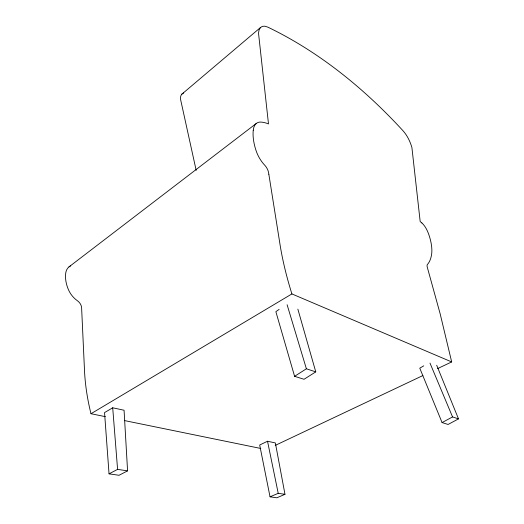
<?xml version="1.0" encoding="UTF-8"?>
<svg xmlns="http://www.w3.org/2000/svg" width="524" height="524" viewBox="0 0 524 524"><rect width="100%" height="100%" fill="white"/><g stroke="black" fill="none" stroke-linecap="round" stroke-linejoin="round"><path stroke-width="0.79" d="M421.899 222.988L420.183 221.56L411.91 147.558C410.148 141.408 407.259 135.506 402.976 130.718A873.574 500.499 89 0 0 267.829 27.137L264.908 26.2L262.373 26.357L260.389 27.615L259.072 29.92L258.515 33.143L268.491 123.933A47.736 25.034 63.3 0 0 260.585 122.072A22.178 11.502 62.3 0 0 253.256 130.227M181.828 94.189L260.389 27.615M68.985 266.886L256.295 123.461M279.102 309.402L275.866 311.675L294.599 376.324L304.044 379.284L315.769 371.87L297.861 309.14M294.599 376.324L306.389 368.785L315.769 371.87M70.616 265.858A18.314 12.216 50.8 0 0 65.729 273.056A31.525 20.914 51.7 0 0 68.415 289.648A18.216 12.235 51.2 0 0 77.467 300.789A7.231 4.985 51.7 0 1 81.639 308.354L84.43 368.896A171.132 106.811 63.6 0 0 90.98 413.718L291.907 293.931L451.681 361.933L440.134 313.706L427.388 267.587A5.273 1.958 62.6 0 1 427.145 264.967L427.44 264.437A46.656 20.095 67.6 0 0 431.566 254.618A27.589 11.751 68.1 0 0 428.318 233.213A14.502 6.092 68.1 0 0 421.899 222.975M112.706 407.79L104.545 412.598L109.038 473.853L119.04 475.281L127.574 470.86L124.064 410.24L112.706 407.79L117.586 469.373L109.038 473.853M423.739 365.85L419.776 368.176L442.073 422.573L448.086 424.46L458.5 418.886L436.682 365.228M442.073 422.573L452.553 416.927L458.5 418.886M267.528 441.247L259.688 445.007L270.043 496.831L276.836 497.8L284.984 494.322L275.362 442.937L267.528 441.247L278.224 493.313L284.984 494.322M275.211 445.42L422.881 375.557M437.651 368.569L451.681 361.933M270.043 496.831L278.224 493.313M117.586 469.373L127.574 470.86M90.98 413.718L105.396 416.672M124.614 420.602L260.749 448.459M429.994 363.112L452.553 416.927M287.106 304.732L306.389 368.785M196.173 170.372L180.479 99.003A19.316 8.77 51.5 0 1 183.636 93.049M268.838 174.223L279.711 242.547A201.452 84.659 63.8 0 0 291.907 293.931M268.825 174.217A8.777 4.723 63.1 0 0 264.797 165.289A21.936 11.463 62.6 0 1 256.013 150.453A38.632 19.879 62.9 0 1 253.243 130.214"/></g></svg>
